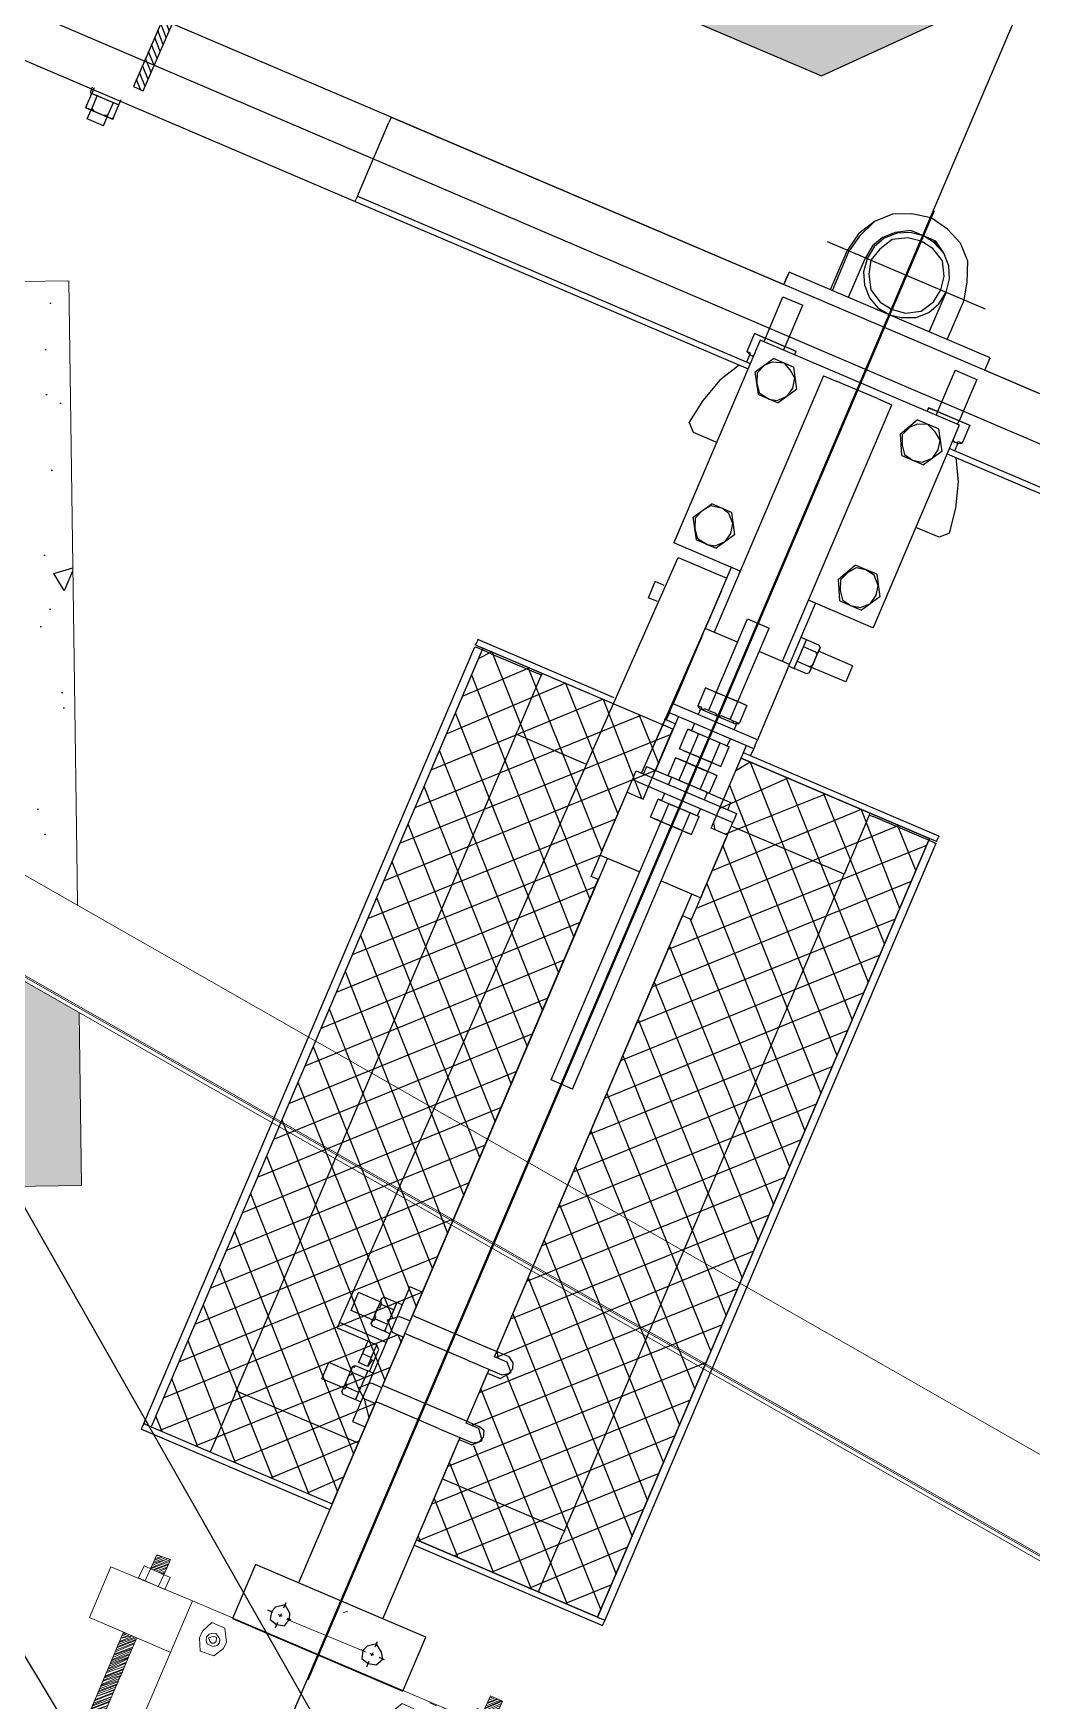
# Model space of a CAD drawing. Header units: millimetres. Extents: x 0 to 257, y -23 to 320.
# Drawn here: x 69.166 to 69.862, y -9.963 to -8.801 of the extents above; entities that cross this region are included whole.
import ezdxf

# ---------------------------------------------------------------- set-up
doc = ezdxf.new("R2010")
doc.units = ezdxf.units.MM
doc.header["$LTSCALE"] = 0.1
doc.set_wipeout_variables(frame=1)
doc.linetypes.add('CENTER', pattern=[2, 1.25, -0.25, 0.25, -0.25])
for name, color, linetype in [('8', 8, 'Continuous'), ('ASHURADOS', 7, 'Continuous'), ('FIBRA OPTICA AT&T', 5, 'Continuous'), ('PDF_Geometry', 5, 'Continuous'), ('titulos', 170, 'Continuous')]:
    doc.layers.add(name, color=color, linetype=linetype)
pattern_1 = [(135, (32.1043925, -60.0973595), (-0.00265165043, -0.00265165043), [])]
pattern_2 = [(45, (-32.1043925, -60.0973595), (0.00265165043, -0.00265165043), [])]

# ---------------------------------------------------------------- blocks, each defined once
blk = doc.blocks.new('TORREPLANTA')
at = {"layer": '8', "ltscale": 0.05}
h = blk.add_hatch(dxfattribs=at)
h.set_pattern_fill('AR-CONC', color=8, scale=0.00077)
h.paths.add_polyline_path([(28.1793, 102.8259), (28.3708, 102.6805), (28.3704, 102.6799), (28.3767, 102.6751), (28.0608, 102.7115), (28.0377, 102.7679)])
h.paths.add_polyline_path([(28.3509, 102.4627), (28.3424, 102.4591), (28.1903, 102.3952), (28.1511, 102.491)])
h.paths.add_polyline_path([(25.2673, 104.9069), (25.1918, 105.0944), (25.1992, 105.0888), (25.3757, 104.9548)], flags=17)
h.paths.add_polyline_path([(24.9933, 105.0027), (24.994, 105.0027), (24.995, 105.0106), (25.0765, 104.8224), (24.9641, 104.7726)], flags=17)
h.paths.add_polyline_path([(25.2266, 105.7636), (25.3462, 105.4934), (25.5502, 105.032), (25.4616, 104.9928), (25.2069, 105.1863), (25.2212, 105.2052), (25.1422, 105.3933), (24.9399, 105.4189), (24.8165, 105.2565), (24.8954, 105.0684), (24.919, 105.0654), (24.877, 104.734), (24.8186, 104.7084), (24.7175, 104.937), (24.495, 105.44)])
h.paths.add_polyline_path([(24.2477, 101.1594), (24.4231, 101.2359), (24.4344, 101.2408), (24.4047, 101.0064), (24.3862, 101.0087), (24.2632, 100.846), (24.3427, 100.6581), (24.5451, 100.6329), (24.6681, 100.7957), (24.6569, 100.8222), (24.864, 100.9092), (24.8676, 100.9008), (24.9936, 100.612), (24.2604, 100.2921), (24.0586, 100.7545), (23.9405, 101.0253)])
h.paths.add_polyline_path([(24.6737, 101.3453), (24.6951, 101.2963), (24.5013, 101.0458), (24.4977, 101.0462), (24.4979, 101.0481), (24.4923, 101.0488), (24.5215, 101.2788)])
h.paths.add_polyline_path([(24.7901, 101.0784), (24.8313, 100.984), (24.6719, 100.917)], flags=17)
h = blk.add_hatch(dxfattribs=at)
h.set_pattern_fill('AR-CONC', color=8, scale=0.00077)
h.paths.add_polyline_path([(28.778, 103.0711), (28.89, 102.7976), (29.0812, 102.3308), (28.3409, 102.0276), (28.2215, 102.3191), (28.423, 102.4037), (28.4321, 102.3818), (28.6345, 102.3562), (28.7579, 102.5186), (28.6789, 102.7067), (28.4766, 102.7324), (28.4622, 102.7135), (28.267, 102.8618), (28.2907, 102.8715), (28.4678, 102.944)])
at = {"layer": 'ASHURADOS', "ltscale": 0.1}
h = blk.add_hatch(dxfattribs=at)
h.set_pattern_fill('AR-CONC', color=8, scale=0.09)
h.paths.add_polyline_path([(29.1184, 102.616), (28.6219, 101.9887), (28.2103, 102.3144), (28.423, 102.4037), (28.4321, 102.3818), (28.6345, 102.3562), (28.7579, 102.5186), (28.6789, 102.7067), (28.4766, 102.7324), (28.4622, 102.7135), (28.283, 102.8496), (28.491, 103.1125), (28.7228, 102.9291)])
h.paths.add_polyline_path([(28.0145, 102.5104), (27.9946, 102.4852), (28.1403, 102.3699), (24.6681, 100.9118), (24.6664, 100.9095), (28.3445, 102.4541), (28.3455, 102.4517), (28.3664, 102.4605)])
h.paths.add_polyline_path([(28.3708, 102.6805), (28.3704, 102.6799), (28.3767, 102.6751), (28.1642, 102.6996), (28.2323, 102.7856)])
h.paths.add_polyline_path([(25.1861, 105.6157), (25.5817, 105.3026), (25.3835, 105.0522), (25.2069, 105.1863), (25.2212, 105.2052), (25.1422, 105.3933), (24.9399, 105.4189), (24.8165, 105.2565), (24.8954, 105.0684), (24.919, 105.0654), (24.8892, 104.8304), (24.4579, 105.1717), (24.9543, 105.7991)])
h.paths.add_polyline_path([(24.5451, 100.6329), (24.6681, 100.7957), (24.6569, 100.8222), (24.9577, 100.9486), (25.0285, 100.8926), (24.532, 100.2653), (23.9047, 100.7617), (24.4012, 101.389), (24.4484, 101.3516), (24.4047, 101.0064), (24.3862, 101.0087), (24.2632, 100.846), (24.3427, 100.6581)])
h.paths.add_polyline_path([(24.8847, 101.0064), (24.6719, 100.917), (24.7915, 101.0802)], flags=17)
h.paths.add_polyline_path([(24.628, 101.2095), (24.4969, 101.0402), (24.4979, 101.0481), (24.4923, 101.0488), (24.5232, 101.2925)], flags=17)
h.paths.add_polyline_path([(25.2677, 104.9059), (25.1918, 105.0944), (25.1992, 105.0888), (25.3324, 104.9877)], flags=17)
h.paths.add_polyline_path([(25.1208, 104.7203), (25.0852, 104.6753), (24.964, 104.7712), (24.9933, 105.0027), (24.994, 105.0027), (24.995, 105.0106)])
at = {"layer": '8', "lineweight": 0}
blk.add_line((28.3882, 102.6732), (25.1878, 105.1043), dxfattribs=at)
at = {"layer": '8', "ltscale": 0.1}
for p, q in [((28.5695, 102.6529), (27.4758, 102.7788)), ((28.5422, 102.4356), (27.4539, 102.5898))]:
    blk.add_line(p, q, dxfattribs=at)
at = {"layer": '8', "lineweight": 0}
for points in [[(25.1631, 105.1658), (25.189, 105.1999), (28.4801, 102.6999), (28.4542, 102.6658)], [(28.3789, 102.6743), (25.1913, 105.0956)], [(28.4678, 102.944), (28.778, 103.0711), (28.89, 102.7976)], [(28.2907, 102.8715), (28.4678, 102.944)], [(28.267, 102.8618), (28.2907, 102.8715)], [(28.0608, 102.7115), (28.0377, 102.7679), (28.1793, 102.8259)]]:
    blk.add_lwpolyline(points, dxfattribs=at)
at = {"layer": '8', "linetype": 'CENTER', "lineweight": 0, "ltscale": 75}
blk.add_lwpolyline([(25.1889, 105.1017), (28.3854, 102.6735)], dxfattribs=at)
blk = doc.blocks.new('FLECHA')
blk.add_hatch(color=256).paths.add_polyline_path([(0, 1.6239), (-0.2858, 1.4238), (-0.1214, 1.4238), (0, 1.5572), (0.1214, 1.4238), (0.2858, 1.4238)])
for p, q in [((-0.1214, 1.4238), (0, 1.5572)), ((0, 0), (0, 1.5572)), ((-0.2858, 1.4238), (-0.1214, 1.4238))]:
    blk.add_line(p, q)
blk = doc.blocks.new('A$Ce536baf8')
at = {"layer": 'PDF_Geometry', "lineweight": 9}
for points in [[(0.0038, 0.0333), (0.0063, 0.0358)], [(-0.1312, 0.0092), (-0.1229, 0.0183)], [(-0.1312, 0.0075), (-0.1212, 0.0183), (-0.1212, 0.0067), (-0.1212, -0.0025)], [(-0.1212, 0.0183), (-0.1312, 0.0175)], [(-0.1212, 0.0167), (-0.1312, 0.0067), (-0.1312, 0.0175), (-0.1304, 0.0175)], [(-0.1312, 0.0167), (-0.1296, 0.0175)], [(-0.1312, 0.0142), (-0.1279, 0.0175)], [(-0.1312, 0.0133), (-0.1271, 0.0175)], [(-0.1312, 0.0117), (-0.1254, 0.0175)], [(-0.1312, 0.0108), (-0.1237, 0.0175)], [(-0.1296, 0.0067), (-0.1212, 0.015)], [(-0.1287, 0.0067), (-0.1212, 0.0142)], [(-0.1271, 0.0067), (-0.1212, 0.0125)], [(-0.1254, 0.0067), (-0.1212, 0.0117)], [(0.0296, 0.015), (-0.0304, 0.0133), (0.0296, 0.015)], [(0.1212, 0.0125), (0.1304, 0.0225), (0.1212, 0.0225), (0.1212, 0.0108), (0.1212, 0.0017)], [(0.1212, 0.0217), (0.1212, 0.0225)], [(0.1212, 0.0208), (0.1229, 0.0225)], [(0.1212, 0.0192), (0.1246, 0.0225)], [(0.1212, 0.0175), (0.1263, 0.0225)], [(0.1212, 0.0167), (0.1271, 0.0225)], [(0.1212, 0.015), (0.1288, 0.0225)], [(0.1212, 0.0133), (0.1296, 0.0225)], [(0.1212, 0.0108), (0.1304, 0.0208)], [(0.1229, 0.0108), (0.1304, 0.0192)], [(0.1238, 0.0108), (0.1304, 0.0175), (0.1254, 0.0108)], [(0.1271, 0.0108), (0.1304, 0.0158)], [(0.1279, 0.0108), (0.1304, 0.0142)], [(0.1296, 0.0108), (0.1304, 0.0125)], [(0.1304, 0.0225), (0.1304, 0.0108), (0.1304, 0.0017)], [(-0.1312, -0.0025), (-0.1312, 0.0067)], [(-0.1246, 0.0067), (-0.1212, 0.0092)], [(-0.1229, 0.0067), (-0.1212, 0.0083)], [(-0.1221, 0.0067), (-0.1212, 0.0075)], [(0.0954, 0.0017), (0.0971, -0.095), (0.0496, -0.0958), (0.0004, -0.0483), (-0.0462, -0.0975), (-0.0938, -0.0983), (-0.0954, -0.0017), (0.0954, 0.0017), (0.1571, 0.0025), (0.1579, -0.0367), (0.0963, -0.0375)], [(0.0846, 0.0008), (0.0896, 0.0008)], [(0.1304, 0.0108), (0.1313, 0.0108)], [(-0.0946, -0.0408), (-0.1562, -0.0417), (-0.1571, -0.0033), (-0.0954, -0.0017)], [(0.0354, 0), (-0.0362, -0.0008)], [(0.0746, -0.0142), (0.0721, -0.0133), (0.0687, -0.0142)], [(-0.1296, -0.0417), (-0.1304, -0.0417), (-0.1279, -0.155)], [(-0.1304, -0.0425), (-0.1279, -0.0417), (-0.1304, -0.0442)], [(-0.1262, -0.0417), (-0.1304, -0.0458), (-0.1246, -0.0417)], [(-0.1304, -0.0483), (-0.1237, -0.0417)], [(-0.1304, -0.0492), (-0.1221, -0.0417)], [(-0.1304, -0.0508), (-0.1212, -0.0417)], [(-0.1304, -0.0525), (-0.1204, -0.0425)], [(-0.1304, -0.0533), (-0.1204, -0.0433)], [(-0.1304, -0.055), (-0.1204, -0.045)], [(-0.1296, -0.0558), (-0.1204, -0.0458)], [(-0.1204, -0.0417), (-0.1187, -0.155), (-0.1196, -0.155)], [(0.1221, -0.04), (0.1246, -0.0367)], [(0.1221, -0.0408), (0.1263, -0.0367)], [(0.1221, -0.0425), (0.1279, -0.0367)], [(0.1221, -0.0433), (0.1288, -0.0367)], [(0.1221, -0.045), (0.1313, -0.0367), (0.1221, -0.0467)], [(0.1229, -0.0375), (0.1221, -0.0375), (0.1246, -0.1508)], [(0.1221, -0.0383), (0.1238, -0.0375)], [(0.1221, -0.0475), (0.1313, -0.0383)], [(0.1221, -0.0492), (0.1313, -0.0392)], [(0.1229, -0.05), (0.1313, -0.04)], [(0.1229, -0.0517), (0.1313, -0.0417)], [(0.1229, -0.0533), (0.1313, -0.0433)], [(0.1229, -0.0542), (0.1313, -0.045)], [(0.1229, -0.0558), (0.1321, -0.0458)], [(0.1338, -0.15), (0.1313, -0.0367), (0.1338, -0.15), (0.1329, -0.15)], [(-0.1296, -0.0575), (-0.1204, -0.0483)], [(-0.1296, -0.0583), (-0.1204, -0.0492)], [(-0.1296, -0.06), (-0.1204, -0.05)], [(-0.1296, -0.0617), (-0.1204, -0.0517)], [(-0.1296, -0.0625), (-0.1204, -0.0533)], [(-0.1296, -0.0642), (-0.1204, -0.0542)], [(-0.1296, -0.065), (-0.1204, -0.0558)], [(-0.1296, -0.0667), (-0.1204, -0.0567)], [(-0.1296, -0.0683), (-0.1204, -0.0575)], [(0.1229, -0.0575), (0.1321, -0.0467)], [(0.1229, -0.0583), (0.1321, -0.0492)], [(0.1229, -0.0592), (0.1321, -0.05)], [(0.1229, -0.0608), (0.1321, -0.0517)], [(0.1229, -0.0625), (0.1321, -0.0525)], [(0.1229, -0.0642), (0.1321, -0.0533)], [(0.1229, -0.065), (0.1321, -0.0558)], [(0.1229, -0.0658), (0.1321, -0.0567)], [(-0.1296, -0.0692), (-0.1204, -0.06)], [(-0.1296, -0.0708), (-0.1204, -0.0608)], [(-0.1296, -0.0717), (-0.1196, -0.0625)], [(-0.1296, -0.0742), (-0.1196, -0.0642)], [(-0.1296, -0.075), (-0.1196, -0.065)], [(-0.1296, -0.0758), (-0.1196, -0.0667)], [(-0.1296, -0.0775), (-0.1196, -0.0675)], [(-0.1296, -0.0783), (-0.1196, -0.0692)], [(0.1229, -0.0675), (0.1321, -0.0583)], [(0.1229, -0.0692), (0.1321, -0.0592)], [(0.1229, -0.0708), (0.1321, -0.0608)], [(0.1229, -0.0717), (0.1321, -0.0617)], [(0.1229, -0.0725), (0.1321, -0.0633)], [(0.1229, -0.0742), (0.1321, -0.065)], [(0.1229, -0.0758), (0.1321, -0.0658)], [(0.1229, -0.0775), (0.1321, -0.0675)], [(0.1229, -0.0783), (0.1321, -0.0683)], [(-0.1296, -0.0808), (-0.1196, -0.07)], [(-0.1296, -0.0817), (-0.1196, -0.0717)], [(-0.1296, -0.0825), (-0.1196, -0.0733)], [(-0.1296, -0.0842), (-0.1196, -0.0742)], [(-0.1296, -0.0858), (-0.1196, -0.0758)], [(-0.1296, -0.0867), (-0.1196, -0.0767)], [(-0.1296, -0.0883), (-0.1196, -0.0783)], [(-0.1196, -0.08), (-0.1296, -0.09), (-0.1196, -0.0808)], [(0.1229, -0.0792), (0.1321, -0.07)], [(0.1229, -0.0817), (0.1321, -0.0717)], [(0.1229, -0.0825), (0.1321, -0.0725)], [(0.1229, -0.0842), (0.1321, -0.0742)], [(0.1229, -0.085), (0.1321, -0.075)], [(0.1229, -0.0858), (0.1321, -0.0767)], [(0.1229, -0.0875), (0.1321, -0.0775)], [(0.1229, -0.0892), (0.1321, -0.0792)], [(0.1229, -0.0908), (0.1321, -0.0808)], [(-0.1296, -0.0925), (-0.1196, -0.0825)], [(-0.1296, -0.0933), (-0.1196, -0.0833)], [(-0.1296, -0.095), (-0.1196, -0.0858), (-0.1296, -0.0967)], [(-0.1296, -0.0975), (-0.1196, -0.0875)], [(-0.1296, -0.0992), (-0.1196, -0.0892)], [(-0.1296, -0.1), (-0.1196, -0.09)], [(-0.1296, -0.1017), (-0.1196, -0.0925), (-0.1287, -0.1025)], [(0.1229, -0.0917), (0.1321, -0.0825)], [(0.1229, -0.0933), (0.1321, -0.0833)], [(0.1229, -0.0942), (0.1321, -0.0842)], [(0.1229, -0.0958), (0.1321, -0.0858)], [(0.1238, -0.0975), (0.1321, -0.0875)], [(0.1238, -0.0983), (0.1321, -0.0892)], [(0.1238, -0.1), (0.1321, -0.09)], [(0.1238, -0.1008), (0.1321, -0.0908)], [(-0.1287, -0.1042), (-0.1196, -0.0942)], [(-0.1287, -0.1058), (-0.1196, -0.0958)], [(-0.1287, -0.1067), (-0.1196, -0.0975)], [(-0.1287, -0.1083), (-0.1196, -0.0992)], [(-0.1287, -0.1092), (-0.1196, -0.1)], [(-0.1287, -0.1108), (-0.1196, -0.1008)], [(-0.1287, -0.1125), (-0.1196, -0.1017)], [(-0.1287, -0.1133), (-0.1196, -0.1042)], [(0.1238, -0.1025), (0.1321, -0.0933)], [(0.1238, -0.1033), (0.1329, -0.0942)], [(0.1238, -0.105), (0.1329, -0.0958)], [(0.1238, -0.1067), (0.1329, -0.0967)], [(0.1238, -0.1083), (0.1329, -0.0975)], [(0.1238, -0.1092), (0.1329, -0.1)], [(0.1238, -0.11), (0.1329, -0.1008)], [(0.1238, -0.1117), (0.1329, -0.1025)], [(0.1238, -0.1133), (0.1329, -0.1033)], [(-0.1287, -0.115), (-0.1196, -0.105)], [(-0.1287, -0.1158), (-0.1196, -0.1067)], [(-0.1287, -0.1175), (-0.1196, -0.1075)], [(-0.1287, -0.1183), (-0.1187, -0.1092)], [(-0.1287, -0.12), (-0.1187, -0.1108)], [(-0.1287, -0.1217), (-0.1187, -0.1117)], [(-0.1287, -0.1225), (-0.1187, -0.1133)], [(-0.1187, -0.1142), (-0.1287, -0.125), (-0.1187, -0.1158)], [(0.1238, -0.115), (0.1329, -0.105)], [(0.1238, -0.1158), (0.1329, -0.1058)], [(0.1238, -0.1167), (0.1329, -0.1075)], [(0.1238, -0.1183), (0.1329, -0.1092)], [(0.1238, -0.12), (0.1329, -0.11)], [(0.1238, -0.1217), (0.1329, -0.1117)], [(0.1238, -0.1225), (0.1329, -0.1125)], [(0.1238, -0.1233), (0.1329, -0.1142)], [(0.1238, -0.125), (0.1329, -0.1158)], [(-0.1287, -0.1267), (-0.1187, -0.1175)], [(-0.1287, -0.1283), (-0.1187, -0.1183)], [(-0.1287, -0.1292), (-0.1187, -0.12)], [(-0.1287, -0.1308), (-0.1187, -0.1208)], [(-0.1287, -0.1325), (-0.1187, -0.1225)], [(-0.1287, -0.1333), (-0.1187, -0.1242)], [(-0.1287, -0.1342), (-0.1187, -0.125)], [(-0.1287, -0.1367), (-0.1187, -0.1267)], [(-0.1287, -0.1375), (-0.1187, -0.1275)], [(0.1238, -0.1267), (0.1329, -0.1167)], [(0.1238, -0.1283), (0.1329, -0.1183)], [(0.1238, -0.1292), (0.1329, -0.1192)], [(0.1238, -0.13), (0.1329, -0.1208)], [(0.1238, -0.1317), (0.1329, -0.1217)], [(0.1238, -0.1333), (0.1329, -0.1233)], [(0.1238, -0.135), (0.1329, -0.125)], [(0.1238, -0.1358), (0.1329, -0.1258)], [(0.1238, -0.1367), (0.1329, -0.1275)], [(-0.1287, -0.1392), (-0.1187, -0.1292)], [(-0.1287, -0.14), (-0.1187, -0.13)], [(-0.1287, -0.1408), (-0.1187, -0.1317)], [(-0.1287, -0.1433), (-0.1187, -0.1333)], [(-0.1287, -0.1442), (-0.1187, -0.1342)], [(-0.1287, -0.1458), (-0.1187, -0.1358)], [(-0.1287, -0.1467), (-0.1187, -0.1367)], [(-0.1287, -0.1483), (-0.1187, -0.1383)], [(0.1238, -0.1383), (0.1329, -0.1283)], [(0.1238, -0.14), (0.1329, -0.13)], [(0.1238, -0.1417), (0.1329, -0.1317)], [(0.1238, -0.1425), (0.1329, -0.1325)], [(0.1238, -0.1442), (0.1329, -0.1342)], [(0.1246, -0.145), (0.1329, -0.135)], [(0.1246, -0.1467), (0.1329, -0.1367)], [(0.1246, -0.1475), (0.1329, -0.1383)], [(-0.1287, -0.15), (-0.1187, -0.14)], [(-0.1279, -0.1508), (-0.1187, -0.1408)], [(-0.1279, -0.1525), (-0.1187, -0.1433), (-0.1279, -0.1533)], [(-0.1187, -0.145), (-0.1279, -0.155), (-0.1187, -0.1458)], [(-0.1262, -0.155), (-0.1187, -0.1483)], [(-0.1246, -0.155), (-0.1187, -0.1492)], [(-0.1229, -0.155), (-0.1187, -0.15)], [(0.1246, -0.1492), (0.1329, -0.14)], [(0.1329, -0.1408), (0.1246, -0.1508), (0.1338, -0.1417)], [(0.1263, -0.1508), (0.1338, -0.1442)], [(0.1279, -0.1508), (0.1338, -0.145)], [(0.1296, -0.1508), (0.1338, -0.1467), (0.1304, -0.1508)], [(0.1313, -0.15), (0.1338, -0.1483)], [(-0.1187, -0.1517), (-0.1212, -0.155), (-0.1187, -0.1525)], [(-0.1279, -0.1942), (-0.1271, -0.2033)], [(-0.1271, -0.2142), (-0.1171, -0.2142), (-0.1179, -0.2033), (-0.1179, -0.1933)], [(0.1346, -0.1892), (0.1346, -0.1983), (0.1346, -0.21), (0.1254, -0.21), (0.1254, -0.1983), (0.1246, -0.1892)], [(-0.1271, -0.2042), (-0.1271, -0.2033), (-0.1271, -0.2142), (-0.1171, -0.2058)], [(-0.1271, -0.2058), (-0.1254, -0.2033)], [(-0.1271, -0.2067), (-0.1237, -0.2033)], [(-0.1271, -0.2083), (-0.1221, -0.2033)], [(-0.1271, -0.21), (-0.1204, -0.2033)], [(-0.1271, -0.2108), (-0.1196, -0.2033)], [(-0.1271, -0.2133), (-0.1171, -0.2042)], [(-0.1254, -0.2142), (-0.1171, -0.2067)], [(-0.1237, -0.2142), (-0.1171, -0.2075)], [(0.1254, -0.2), (0.1254, -0.1983)], [(0.1254, -0.2017), (0.1271, -0.1983)], [(0.1254, -0.2025), (0.1288, -0.1983)], [(0.1254, -0.2042), (0.1304, -0.1983)], [(0.1254, -0.205), (0.1321, -0.1983), (0.1254, -0.2067)], [(0.1254, -0.2075), (0.1338, -0.1983)], [(0.1254, -0.2092), (0.1346, -0.2)], [(0.1254, -0.21), (0.1346, -0.2008)], [(0.1271, -0.21), (0.1346, -0.2025)], [(0.1288, -0.21), (0.1346, -0.2042), (0.1296, -0.21)], [(0.1313, -0.21), (0.1346, -0.2067)], [(0.1321, -0.21), (0.1346, -0.2075)], [(-0.1229, -0.2142), (-0.1171, -0.2092)], [(-0.1212, -0.2142), (-0.1171, -0.2108)], [(-0.1196, -0.2142), (-0.1171, -0.2125)], [(-0.1187, -0.2142), (-0.1171, -0.2133)], [(0.1338, -0.21), (0.1346, -0.2092)]]:
    blk.add_lwpolyline(points, dxfattribs=at)
for points in [[(-0.1362, 0.0067), (-0.1362, -0.0025), (-0.1162, -0.0025), (-0.1162, 0.0067)], [(0.1354, 0.0108), (0.1354, 0.0017), (0.1163, 0.0017), (0.1163, 0.0108)], [(-0.0621, -0.0183), (-0.0621, -0.0233), (-0.0663, -0.0308), (-0.0763, -0.0317), (-0.0804, -0.0233), (-0.0804, -0.0183), (-0.0771, -0.01), (-0.0671, -0.01)], [(0.0812, -0.0158), (0.0812, -0.0208), (0.0762, -0.0292), (0.0671, -0.0292), (0.0629, -0.0208), (0.0629, -0.0158), (0.0671, -0.0075), (0.0762, -0.0075)], [(-0.0713, -0.0158), (-0.0738, -0.0167), (-0.0754, -0.0183), (-0.0763, -0.0208), (-0.0754, -0.0233), (-0.0738, -0.025), (-0.0696, -0.025), (-0.0671, -0.0233), (-0.0663, -0.0208), (-0.0671, -0.0183), (-0.0696, -0.0167)], [(-0.0713, -0.0158), (-0.0738, -0.0167), (-0.0754, -0.0183), (-0.0763, -0.0208), (-0.0754, -0.0233), (-0.0738, -0.025), (-0.0696, -0.025), (-0.0671, -0.0233), (-0.0663, -0.0208), (-0.0671, -0.0183), (-0.0696, -0.0167)], [(-0.0713, -0.0183), (-0.0729, -0.0192), (-0.0746, -0.0208), (-0.0729, -0.0225), (-0.0713, -0.0233), (-0.0696, -0.0225), (-0.0688, -0.0208), (-0.0696, -0.0183)], [(0.0721, -0.0142), (0.0687, -0.0142), (0.0679, -0.0158), (0.0671, -0.0183), (0.0679, -0.0208), (0.0696, -0.0225), (0.0746, -0.0225), (0.0762, -0.0208), (0.0762, -0.0158), (0.0746, -0.0142)], [(0.0721, -0.0158), (0.0696, -0.0167), (0.0696, -0.0208), (0.0737, -0.0208), (0.0746, -0.0183), (0.0737, -0.0158)], [(0.1596, -0.15), (-0.1546, -0.1558), (-0.1538, -0.1942), (0.1604, -0.1892)], [(-0.1329, -0.2033), (-0.1329, -0.1942), (-0.1129, -0.1933), (-0.1129, -0.2025)], [(0.1388, -0.1983), (0.1388, -0.1892), (0.1196, -0.1892), (0.1196, -0.1992)]]:
    blk.add_lwpolyline(points, close=True, dxfattribs=at)
blk.add_open_spline([(0.0687, -0.0142), (0.0614, -0.0264), (0.0833, -0.0256), (0.0746, -0.0142)], degree=3, dxfattribs=at)
blk = doc.blocks.new('Antena RF')
at = {"layer": '8', "ltscale": 0.05}
h = blk.add_hatch(dxfattribs=at)
h.set_pattern_fill('ANSI31', color=256, scale=0.03, angle=90, style=0)
h.set_pattern_definition(pattern_1)
h.paths.add_polyline_path([(-0.0602, 0.0779), (-0.0528, 0.0779), (-0.0528, 0.1578), (-0.0602, 0.1578)])
h = blk.add_hatch(dxfattribs=at)
h.set_pattern_fill('ANSI31', color=256, scale=0.03, angle=90, style=0)
h.set_pattern_definition(pattern_2)
h.paths.add_polyline_path([(0.0602, 0.0779), (0.0528, 0.0779), (0.0528, 0.1578), (0.0602, 0.1578)])
h = blk.add_hatch(dxfattribs=at)
h.set_pattern_fill('ANSI31', color=256, scale=0.03, angle=90, style=0)
h.set_pattern_definition(pattern_1)
h.paths.add_polyline_path([(-0.0528, 0.024), (-0.0602, 0.024), (-0.0602, -0.024), (-0.0528, -0.024)])
h = blk.add_hatch(dxfattribs=at)
h.set_pattern_fill('ANSI31', color=256, scale=0.03, angle=90, style=0)
h.set_pattern_definition(pattern_2)
h.paths.add_polyline_path([(0.0528, 0.024), (0.0602, 0.024), (0.0602, -0.024), (0.0528, -0.024)])
for points in [[(-0.0528, 0.0779), (-0.0528, 0.1578), (-0.0602, 0.1578), (-0.0602, 0.0779)], [(0.0528, 0.0779), (0.0528, 0.1578), (0.0602, 0.1578), (0.0602, 0.0779)], [(-0.0602, 0.024), (-0.0602, -0.024), (-0.0528, -0.024), (-0.0528, 0.024)], [(0.0602, 0.024), (0.0602, -0.024), (0.0528, -0.024), (0.0528, 0.024)]]:
    blk.add_lwpolyline(points)
for p, q in [((-0.062, 0.0779), (-0.062, 0.0713)), ((-0.0565, 0.0713), (-0.0565, 0.0779)), ((-0.0565, 0.0713), (-0.0565, 0.0779)), ((-0.051, 0.0779), (-0.051, 0.0713)), ((0.051, 0.0779), (0.051, 0.0713)), ((0.0565, 0.0713), (0.0565, 0.0779)), ((0.0565, 0.0713), (0.0565, 0.0779)), ((0.062, 0.0779), (0.062, 0.0713))]:
    blk.add_line(p, q, dxfattribs=at)
for points in [[(-0.0286, 0.024), (-0.1147, 0.024), (-0.1147, 0.0713), (0.1147, 0.0713), (0.1147, 0.024), (0.0286, 0.024)], [(-0.0286, 0.024), (0, 0.0526), (0.0286, 0.024)], [(-0.0286, -0.024), (0, -0.0526), (0.0286, -0.024)]]:
    blk.add_lwpolyline(points, dxfattribs=at)
for points in [[(-0.0643, 0.0713), (-0.0643, 0.0779), (-0.0476, 0.0779), (-0.0476, 0.0713)], [(0.0643, 0.0713), (0.0643, 0.0779), (0.0476, 0.0779), (0.0476, 0.0713)]]:
    blk.add_lwpolyline(points, close=True, dxfattribs=at)
blk.add_circle((0, 0), 0.0364, dxfattribs=at)
at = {"ltscale": 450}
blk.add_wipeout([(-0.2155, -0.1072), (0.2155, -0.1072), (0.2155, -0.2692), (0.2124, -0.279), (0.205, -0.2863), (0.1955, -0.2892), (-0.1955, -0.2892), (-0.2063, -0.2869), (-0.2136, -0.2793), (-0.2155, -0.2691)], dxfattribs=at)
blk.add_line((-0.2155, -0.1882), (0.2155, -0.1882), dxfattribs=at)
blk.add_lwpolyline([(-0.1955, -0.2892), (0.1955, -0.2892, 0.379386), (0.2155, -0.2692), (0.2155, -0.1072), (-0.2155, -0.1072), (-0.2155, -0.2691, 0.470848)], format="xyb", close=True, dxfattribs=at)
for points in [[(-0.1015, -0.2057), (-0.1225, -0.2057), (-0.1225, -0.2282), (-0.1015, -0.2282)], [(-0.1015, -0.2057), (0.1004, -0.2057), (0.1004, -0.2282), (-0.1015, -0.2282)], [(0.1004, -0.2057), (0.1214, -0.2057), (0.1214, -0.2282), (0.1004, -0.2282)]]:
    blk.add_lwpolyline(points, close=True, dxfattribs=at)
at = {"layer": '8', "ltscale": 0.05}
blk.add_lwpolyline([(0.0286, -0.024), (0.1147, -0.024), (0.1147, -0.1072), (-0.1147, -0.1072), (-0.1147, -0.024), (-0.0286, -0.024)], dxfattribs=at)
blk.add_wipeout([(-0.1147, -0.1072), (-0.1147, -0.024), (-0.0286, -0.024), (0, -0.0526), (0.0286, -0.024), (0.1147, -0.024), (0.1147, -0.1072)])
blk = doc.blocks.new('A$C462F3C73')
at = {"linetype": 'Continuous'}
for points in [[(0, -67.083), (0, 1.167)], [(4, -2.5), (4, 0), (-3.917, 0), (-3.917, -2.5), (4, -2.5)], [(-1.667, -0.917), (-1.75, -0.583), (-2.083, -0.5), (-2.417, -0.583), (-2.583, -0.917), (-2.417, -1.167), (-2.083, -1.417), (-1.75, -1.167), (-1.667, -0.917)], [(-2.083, -0.583), (-2.083, -0.333)], [(2.583, -0.917), (2.5, -0.583), (2.167, -0.5), (1.833, -0.583), (1.75, -0.917), (1.833, -1.167), (2.167, -1.417), (2.5, -1.167), (2.583, -0.917)], [(2.167, -0.583), (2.167, -0.333)], [(-2.667, -0.917), (-2.417, -0.917)], [(-2.167, -0.917), (-2, -0.917)], [(-2.083, -1), (-2.083, -0.833)], [(-2.083, -1.5), (-2.083, -1.25)], [(-1.75, -0.917), (-1.583, -0.917)], [(1.667, -0.917), (1.833, -0.917)], [(2.083, -0.917), (2.25, -0.917)], [(2.167, -1), (2.167, -0.833)], [(2.167, -1.5), (2.167, -1.25)], [(2.5, -0.917), (2.75, -0.917)], [(-1.917, -2.5), (-1.917, -10.917)], [(2, -10.917), (2, -2.5)], [(-10.667, -5.917), (-10.667, -6)], [(-1.917, -5.917), (-10.667, -5.917)], [(-10.667, -6.167), (-10.667, -6)], [(-10.667, -6.167), (-10.583, -6.167)], [(-10.583, -42.25), (-10.667, -42.25), (-10.667, -6.167)], [(-10.333, -6.167), (-10.583, -6.167)], [(-10.333, -7.667), (-8.833, -6.167)], [(-10.333, -9.417), (-7.167, -6.167)], [(-10.333, -11.167), (-5.417, -6.167)], [(-10.333, -12.833), (-3.667, -6.167)], [(-10.333, -14.583), (-2, -6.167)], [(-10.333, -6.167), (-1.917, -6.167), (-1.917, -10.833), (-2.5, -10.833), (-2.833, -11.167), (-2.5, -11.583), (-1.917, -11.583), (-1.917, -13.917), (-2.5, -13.917), (-2.833, -14.333), (-2.5, -14.667), (-1.917, -14.667), (-1.917, -35.167), (-2.333, -35.167), (-2.333, -39.083), (-1.583, -39.083), (-1.583, -42.333), (-10.333, -42.333), (-10.333, -6.167)], [(-1.917, -6.167), (-10.333, -6.167)], [(-10.333, -6.167), (-10.333, -42.25)], [(-1.917, -13.167), (-8.917, -6.167)], [(-7.583, -6.167), (-7.583, -6.583)], [(-2.583, -10.833), (-7.25, -6.167)], [(-1.917, -9.75), (-5.5, -6.167)], [(-1.917, -8.083), (-3.833, -6.167)], [(-1.917, -6.333), (-2.083, -6.167)], [(10.417, -6.167), (2, -6.167), (2, -10.833), (2.5, -10.833), (2.917, -11.167), (2.5, -11.583), (2, -11.583), (2, -13.917), (2.5, -13.917), (2.917, -14.333), (2.5, -14.667), (2, -14.667), (2, -35.167), (2.333, -35.167), (2.333, -39.083), (1.583, -39.083), (1.583, -42.333), (10.417, -42.333), (10.417, -6.167)], [(10.75, -5.917), (2, -5.917)], [(2, -7.417), (3.167, -6.167)], [(2, -9.083), (4.833, -6.167)], [(2, -10.833), (6.583, -6.167)], [(2, -12.5), (8.333, -6.167)], [(10.417, -6.167), (2, -6.167)], [(2.25, -13.917), (10, -6.167)], [(10.417, -13.583), (3.083, -6.167)], [(10.417, -11.833), (4.75, -6.167)], [(10.417, -10.167), (6.5, -6.167)], [(7.667, -6.583), (7.667, -6.167)], [(10.417, -8.417), (8.25, -6.167)], [(10.417, -6.667), (9.917, -6.167)], [(10.417, -42.25), (10.417, -6.167)], [(10.417, -6.167), (10.667, -6.167)], [(10.667, -6.167), (10.75, -6.167), (10.75, -42.25)], [(10.75, -5.917), (10.75, -6)], [(10.75, -6.167), (10.75, -6)], [(-2.667, -14.167), (-10.333, -6.5)], [(-7.583, -6.583), (-7.583, -8.833)], [(10.417, -15.25), (2, -6.75)], [(7.667, -8.833), (7.667, -6.583)], [(-10.333, -16.25), (-1.917, -7.833)], [(2, -16), (10.417, -7.5)], [(-1.917, -16.667), (-10.333, -8.167)], [(10.417, -17), (2, -8.5)], [(-7.583, -9), (-7.583, -8.833)], [(-1.917, -9), (-7.583, -9)], [(-7.583, -9), (-7.583, -39.5)], [(7.667, -9), (2, -9)], [(2, -17.667), (10.417, -9.167)], [(7.667, -8.833), (7.667, -9)], [(7.667, -39.5), (7.667, -9)], [(-10.333, -18), (-1.917, -9.583)], [(-1.917, -18.333), (-10.333, -9.917)], [(2.583, -16), (2.583, -9.75), (2, -9.75), (2, -16), (2.583, -16)], [(2.5, -10.833), (2, -10.167)], [(2.833, -10.667), (2.583, -10.667)], [(2.583, -12), (2.833, -12), (2.833, -10.667)], [(3.417, -11), (2.833, -11), (2.833, -10.667)], [(3.417, -10.667), (2.833, -10.667)], [(2.833, -10.75), (2.833, -10.667)], [(3.417, -10.667), (3.5, -10.75), (3.5, -10.917), (3.417, -10.917), (3.417, -11)], [(3.5, -10.75), (3.417, -10.667)], [(-2.5, -10.917), (-2.75, -11.083), (-2.833, -11.333), (-2.75, -11.583), (-2.5, -11.667)], [(-0.917, -10.917), (-2.5, -10.917)], [(-0.917, -10.917), (1.75, -10.917)], [(1.75, -10.917), (2, -10.917)], [(2, -19.417), (10.417, -10.917)], [(2.833, -11.667), (2.833, -11)], [(10.417, -18.75), (2.917, -11.167)], [(3.417, -11), (3.417, -11.083), (3.5, -11.167), (3.5, -11.5), (3.417, -11.583), (3.417, -11.667)], [(3.5, -11.917), (3.5, -10.75)], [(3.5, -10.917), (4.5, -10.917)], [(4.5, -10.917), (4.5, -11.667)], [(-10.333, -19.75), (-2.167, -11.583)], [(-1.917, -20.083), (-10.333, -11.583)], [(-2.5, -11.667), (-0.917, -11.667)], [(-1.917, -11.667), (-1.917, -14.083)], [(-0.917, -11.667), (1.75, -11.667)], [(1.75, -11.667), (2, -11.667)], [(2, -14.083), (2, -11.667)], [(10.417, -20.417), (2, -11.917)], [(2.75, -12), (2.75, -12.917)], [(3.417, -12), (2.833, -12), (2.833, -11.667), (3.417, -11.667), (3.417, -11.667), (3.5, -11.75), (3.5, -11.917), (3.417, -11.917), (3.417, -12)], [(2.833, -11.917), (2.833, -12)], [(3.5, -11.917), (3.417, -12)], [(3.5, -11.667), (4.5, -11.667)], [(2, -12.25), (2, -12.167)], [(2, -21.083), (10.417, -12.583)], [(2.917, -12.5), (2.75, -12.5)], [(2.833, -12.5), (2.917, -12.167)], [(3.333, -12.583), (2.917, -12.583), (2.917, -12.167), (3.333, -12.167)], [(2.917, -13.083), (2.917, -12.5)], [(2.917, -12.583), (2.917, -13.167)], [(3.333, -12.583), (3.333, -12.5), (3.333, -12.167), (3.333, -12.167)], [(3.333, -12.25), (3.333, -12.167)], [(3.333, -13.167), (3.333, -12.25)], [(3.333, -12.917), (3.333, -12.583), (3.333, -12.583)], [(-10.333, -21.417), (-1.917, -13)], [(-1.917, -21.75), (-10.333, -13.333)], [(2, -13.583), (2, -13.5)], [(2, -13.583), (2, -13.5)], [(2.583, -13.417), (4.75, -13.417), (4.25, -49.167)], [(2.75, -12.917), (2.75, -13), (2.75, -13), (2.75, -13), (2.833, -13.083), (2.917, -13.167), (3, -13.167)], [(3, -13.167), (4.667, -13.167)], [(3.333, -13.167), (3.333, -12.917)], [(4.75, -13.417), (4.75, -13.167), (4.667, -13.167), (4.667, -13.167), (4.667, -13.167)], [(-2.5, -14.083), (-2.75, -14.25), (-2.833, -14.5), (-2.75, -14.75), (-2.5, -14.917)], [(-0.917, -14.083), (-2.5, -14.083)], [(-0.917, -14.083), (1.75, -14.083)], [(1.75, -14.083), (2, -14.083)], [(2.25, -13.917), (2, -13.667)], [(2.833, -13.833), (2.583, -13.833)], [(2.583, -15.167), (2.833, -15.167), (2.833, -13.833)], [(3.417, -14.167), (2.833, -14.167), (2.833, -13.833)], [(3.417, -13.833), (2.833, -13.833)], [(2.833, -13.917), (2.833, -13.833)], [(2.833, -14.833), (2.833, -14.167)], [(3.417, -13.833), (3.417, -13.833), (3.5, -13.917), (3.5, -14.083), (3.417, -14.083), (3.417, -14.167)], [(3.5, -13.917), (3.417, -13.833)], [(3.417, -14.167), (3.417, -14.25), (3.5, -14.333), (3.5, -14.667), (3.417, -14.667), (3.417, -14.833)], [(3.5, -15.083), (3.5, -13.917)], [(3.5, -14.083), (4.5, -14.083)], [(4.5, -14.083), (4.5, -14.917)], [(-10.333, -23.167), (-2, -14.667)], [(-2.5, -14.917), (-0.917, -14.917)], [(-1.917, -14.917), (-2.083, -14.667)], [(-1.917, -14.917), (-1.917, -36.167)], [(-0.917, -14.917), (1.75, -14.917)], [(1.75, -14.917), (2, -14.917)], [(2, -22.833), (10.417, -14.333)], [(2, -36.167), (2, -14.917)], [(10.417, -22.167), (2.75, -14.5)], [(3.417, -15.167), (2.833, -15.167), (2.833, -14.833), (3.417, -14.833), (3.417, -14.917), (3.5, -14.917), (3.5, -15.083), (3.417, -15.167), (3.417, -15.167)], [(3.5, -14.917), (4.5, -14.917)], [(-1.917, -23.5), (-10.333, -15.083)], [(10.417, -23.833), (2, -15.333)], [(2.833, -15.083), (2.833, -15.167)], [(3.5, -15.083), (3.417, -15.167)], [(2, -24.583), (10.417, -16.083)], [(-10.333, -24.833), (-1.917, -16.417)], [(-1.917, -25.167), (-10.333, -16.75)], [(10.417, -25.583), (2, -17.083)], [(2, -26.25), (10.417, -17.75)], [(-10.333, -26.583), (-1.917, -18.167)], [(-1.917, -26.917), (-10.333, -18.5)], [(10.417, -27.333), (2, -18.75)], [(-10.333, -28.333), (-1.917, -19.833)], [(2, -28), (10.417, -19.5)], [(-1.917, -28.667), (-10.333, -20.167)], [(10.417, -29), (2, -20.5)], [(2, -29.667), (10.417, -21.167)], [(-10.333, -30), (-1.917, -21.583)], [(-1.917, -30.333), (-10.333, -21.917)], [(10.417, -30.75), (2, -22.25)], [(-10.333, -31.75), (-1.917, -23.25)], [(2, -31.417), (10.417, -22.917)], [(-1.917, -32.083), (-10.333, -23.667)], [(10.417, -32.417), (2, -23.917)], [(2, -33.167), (10.417, -24.667)], [(-10.333, -33.417), (-1.917, -25)], [(-1.917, -33.75), (-10.333, -25.333)], [(10.417, -34.167), (2, -25.667)], [(2, -34.833), (10.417, -26.333)], [(-10.333, -35.167), (-1.917, -26.667)], [(-0.5, -26.5), (-0.5, -38.5)], [(-0.5, -26.5), (0.5, -26.5)], [(0.5, -26.5), (0.5, -38.5)], [(-2.25, -35.167), (-10.333, -27.083)], [(10.417, -35.917), (2, -27.417)], [(-10.333, -36.917), (-1.917, -28.417)], [(2.333, -36.167), (10.417, -28.083)], [(-2.333, -36.833), (-10.333, -28.75)], [(10.417, -37.583), (2, -29.083)], [(2.333, -37.833), (10.417, -29.75)], [(-10.333, -38.583), (-1.917, -30.167)], [(-2.333, -38.583), (-10.333, -30.5)], [(10.417, -39.333), (2, -30.833)], [(-10.333, -40.333), (-1.917, -31.833)], [(1.583, -40.417), (10.417, -31.5)], [(-1.583, -41.083), (-10.333, -32.25)], [(10.417, -41.083), (2, -32.5)], [(1.583, -42.083), (10.417, -33.25)], [(-10.333, -42), (-1.917, -33.583)], [(-2, -42.333), (-10.333, -33.917)], [(10, -42.333), (2, -34.25)], [(3.083, -42.333), (10.417, -34.917)], [(-3.667, -42.333), (-10.333, -35.667)], [(-8.917, -42.333), (-2.333, -35.667)], [(-0.5, -36.167), (-2.333, -36.167)], [(-2.333, -36.417), (-2.333, -36.167)], [(2.333, -36.167), (0.5, -36.167)], [(2.333, -36.417), (2.333, -36.167)], [(-2.333, -36.417), (-2.333, -39.167)], [(8.333, -42.333), (2.333, -36.333)], [(2.333, -36.417), (2.333, -39.167)], [(4.833, -42.333), (10.417, -36.667)], [(-5.417, -42.333), (-10.333, -37.417)], [(-7.167, -42.333), (-2.333, -37.417)], [(6.583, -42.333), (2.333, -38.083)], [(6.583, -42.333), (10.417, -38.333)], [(-7.167, -42.333), (-10.333, -39.083)], [(-5.5, -42.333), (-2.25, -39.083)], [(-2.333, -39.167), (-2.333, -39.667)], [(-1.583, -39.333), (-1.75, -39.083)], [(-0.5, -38.5), (-0.5, -39.333), (-0.5, -39.333), (-0.833, -39.333), (-0.917, -39.333)], [(-0.917, -38.5), (-0.833, -38.5), (-0.5, -38.5), (-0.5, -38.5)], [(-0.917, -38.5), (-0.917, -39.333)], [(-0.75, -38.5), (-0.917, -38.5)], [(0.833, -38.5), (-0.75, -38.5)], [(-0.5, -38.5), (-0.333, -38.5), (0.417, -38.5), (0.5, -38.5)], [(1, -38.5), (1, -39.333), (0.917, -39.333), (0.583, -39.333), (0.5, -39.333), (0.5, -38.5), (0.583, -38.5), (0.917, -38.5), (1, -38.5)], [(0.833, -38.5), (1, -38.5)], [(4.833, -42.333), (1.667, -39.083)], [(2.333, -39.167), (2.333, -39.667)], [(-7.583, -39.5), (-2.333, -39.5)], [(-7.583, -39.667), (-7.583, -39.5)], [(-7.583, -39.667), (-7.583, -41.917)], [(2.333, -39.667), (-2.333, -39.667)], [(-2.333, -39.917), (-2.333, -39.667)], [(-0.75, -39.333), (-0.917, -39.333)], [(-0.833, -39.333), (-0.833, -39.667)], [(0.833, -39.667), (0.833, -39.333), (-0.833, -39.333)], [(0.5, -39.333), (0.417, -39.333), (-0.333, -39.333), (-0.5, -39.333)], [(0.833, -39.333), (1, -39.333)], [(2.333, -39.917), (2.333, -39.667)], [(4.417, -39.5), (7.667, -39.5)], [(7.667, -39.5), (7.667, -39.667)], [(7.667, -41.917), (7.667, -39.667)], [(-3.75, -42.333), (-1.583, -40)], [(2.333, -39.917), (2.333, -40.083), (-2.333, -40.083), (-2.333, -39.917)], [(-1.917, -40.083), (-1.917, -40.417)], [(-1.333, -40.417), (-1.917, -40.417)], [(-1.583, -40.417), (-1.583, -42.917)], [(-0.833, -40.417), (-1.333, -40.417)], [(-0.917, -41.25), (-0.917, -40.417), (-0.833, -40.417), (-0.5, -40.417), (-0.5, -40.417), (-0.5, -41.25), (-0.5, -41.25), (-0.833, -41.25), (-0.917, -41.25)], [(-0.75, -40.417), (-0.917, -40.417)], [(-0.833, -40.083), (-0.833, -40.417), (0.833, -40.417)], [(-0.5, -40.417), (-0.333, -40.417), (0.417, -40.417), (0.5, -40.417)], [(0.5, -41.25), (0.5, -40.417), (0.583, -40.417), (0.917, -40.417), (1, -40.417)], [(0.833, -40.417), (0.833, -40.083)], [(0.833, -40.417), (1, -40.417)], [(1.417, -40.417), (0.917, -40.417)], [(1, -41.25), (1, -40.417)], [(2, -40.417), (1.417, -40.417)], [(1.583, -42.917), (1.583, -40.417)], [(2, -40.417), (2, -40.083)], [(2, -46.417), (2.083, -40.083)], [(2, -48.583), (2.083, -40.083)], [(8.25, -42.333), (10.417, -40.083)], [(-8.833, -42.333), (-10.333, -40.833)], [(-0.75, -41.25), (-0.917, -41.25)], [(-0.75, -41.25), (0.833, -41.25)], [(-0.5, -41.25), (-0.5, -41.667)], [(0.5, -41.25), (0.417, -41.25), (-0.333, -41.25), (-0.5, -41.25)], [(0.5, -41.25), (0.5, -41.667)], [(1, -41.25), (0.917, -41.25), (0.583, -41.25), (0.5, -41.25)], [(0.833, -41.25), (1, -41.25)], [(3.167, -42.333), (1.583, -40.75)], [(-7.583, -41.917), (-7.583, -42.333)], [(-2, -42.333), (-1.583, -41.75)], [(-0.5, -41.667), (-0.5, -42.583), (-0.5, -42.583), (-0.833, -42.583), (-0.917, -42.583)], [(-0.917, -41.667), (-0.667, -41.667), (-0.667, -41.667), (-0.667, -41.667), (-0.5, -41.667)], [(-0.917, -41.667), (-0.917, -42.583)], [(-0.75, -41.667), (-0.917, -41.667)], [(0.833, -41.667), (-0.75, -41.667)], [(-0.5, -41.667), (-0.083, -41.667), (0, -41.667), (0.167, -41.667), (0.5, -41.667)], [(1, -41.667), (1, -42.583), (0.917, -42.583), (0.583, -42.583), (0.5, -42.583), (0.5, -41.667), (0.667, -41.667), (0.75, -41.667), (0.833, -41.667), (1, -41.667)], [(0.833, -41.667), (1, -41.667)], [(7.667, -42.333), (7.667, -41.917)], [(10, -42.333), (10.417, -41.833)], [(-10.667, -42.333), (-1.583, -42.333)], [(-10.667, -42.333), (-10.667, -42.5)], [(-10.667, -42.583), (-10.667, -42.5)], [(-10.667, -42.583), (-1.583, -42.583)], [(-10.333, -42.25), (-10.583, -42.25)], [(-10.333, -42.25), (-10, -42.25)], [(-10, -42.25), (-7.75, -42.25)], [(-7.583, -42.25), (-7.75, -42.25)], [(-1.917, -42.583), (-1.917, -42.917)], [(-0.75, -42.583), (-0.917, -42.583)], [(-0.833, -42.583), (-0.833, -42.917)], [(0.833, -42.917), (0.833, -42.583), (-0.833, -42.583)], [(0.5, -42.583), (0.417, -42.583), (0.333, -42.583), (-0.25, -42.583), (-0.333, -42.583), (-0.5, -42.583)], [(0.833, -42.583), (1, -42.583)], [(1.583, -42.333), (2.083, -42.333)], [(1.583, -42.583), (2.083, -42.583)], [(2, -42.917), (2, -42.583)], [(4.417, -42.333), (10.75, -42.333)], [(4.417, -42.583), (10.75, -42.583)], [(7.667, -42.25), (7.833, -42.25)], [(10, -42.25), (7.833, -42.25)], [(10, -42.25), (10.667, -42.25)], [(10.75, -42.25), (10.667, -42.25)], [(10.75, -42.333), (10.75, -42.5)], [(10.75, -42.583), (10.75, -42.5)], [(-1.917, -43.083), (-1.917, -42.917), (2, -42.917), (2, -43.083)], [(-1.917, -43.083), (-1.917, -43.333)], [(-1.917, -43.333), (2, -43.333)], [(-1.917, -43.833), (-1.917, -43.333)], [(-0.833, -43.333), (-0.833, -43.583), (0.833, -43.583)], [(0.833, -43.583), (0.833, -43.333)], [(2, -43.083), (2, -43.333)], [(2, -43.833), (2, -43.333)], [(-1.917, -46.583), (-1.917, -43.833)], [(-0.917, -44.5), (-0.917, -43.667), (-0.667, -43.667), (-0.667, -43.583), (-0.667, -43.667), (-0.5, -43.667), (-0.5, -44.5), (-0.5, -44.5), (-0.833, -44.5), (-0.917, -44.5)], [(-0.75, -43.583), (-0.917, -43.667)], [(-0.5, -43.667), (-0.083, -43.667), (0, -43.583), (0.167, -43.667), (0.5, -43.667)], [(0.5, -44.5), (0.5, -43.667), (0.667, -43.667), (0.75, -43.583), (0.833, -43.667), (1, -43.667)], [(0.833, -43.583), (1, -43.667)], [(1, -44.5), (1, -43.667)], [(2, -46.583), (2, -43.833)], [(-0.75, -44.5), (-0.917, -44.5)], [(-0.75, -44.5), (0.833, -44.5)], [(-0.5, -44.5), (-0.5, -47.917)], [(0.5, -44.5), (0.417, -44.5), (0.333, -44.5), (-0.25, -44.5), (-0.333, -44.5), (-0.5, -44.5)], [(0.5, -44.5), (0.5, -47.917)], [(1, -44.5), (0.917, -44.5), (0.583, -44.5), (0.5, -44.5)], [(0.833, -44.5), (1, -44.5)], [(-2.75, -46.75), (-2.167, -46.75), (-2.167, -46.833), (-2.167, -47.083), (-2.833, -47.083), (-2.833, -46.833), (-2.75, -46.75)], [(-2.833, -46.833), (-2.75, -46.75)], [(-2.833, -46.833), (-2.833, -48)], [(-2.167, -46.833), (-2.167, -46.75)], [(-1.917, -46.75), (-2.167, -46.75), (-2.167, -48.083)], [(-1.917, -46.583), (-1.917, -46.833)], [(-1.917, -46.833), (-1.917, -49.667)], [(-1.917, -46.833), (-0.5, -46.833)], [(-1.583, -46.833), (-1.583, -58.75)], [(0.5, -46.833), (2, -46.833)], [(1.583, -58.75), (1.583, -46.833)], [(2, -46.583), (2, -46.833)], [(2, -49.667), (2, -46.833)], [(2, -47.833), (2, -47)], [(2, -47.083), (2, -47)], [(-4.417, -47.083), (-2.833, -47.083)], [(-4.417, -47.833), (-4.417, -47.083)], [(-2.75, -47.75), (-2.833, -47.667), (-2.833, -47.167), (-2.75, -47.083)], [(-2.167, -47.083), (-2.167, -47.167), (-2.167, -47.667), (-2.167, -47.75)], [(4.333, -47.083), (4.75, -47.083)], [(4.75, -47.083), (4.75, -47.833)], [(-4.417, -47.833), (-2.833, -47.833)], [(-2.75, -48.083), (-2.833, -48), (-2.833, -47.75), (-2.75, -47.75)], [(-2.833, -48), (-2.75, -48.083)], [(-2.75, -47.75), (-2.167, -47.75), (-2.167, -48), (-2.167, -48.083)], [(-2.75, -48.083), (-2.167, -48.083)], [(-2.167, -48), (-2.167, -48.083)], [(-2.167, -48.083), (-1.917, -48.083)], [(0.5, -47.917), (-0.5, -47.917)], [(2, -47.833), (2, -47.75)], [(4.333, -47.833), (4.75, -47.833)], [(-4.583, -49.667), (-1.583, -49.667)], [(-4.583, -59), (-4.583, -49.75), (-4.583, -49.667)], [(-4.583, -49.75), (-4.583, -49.667)], [(1.583, -49.667), (4.667, -49.667)], [(4.25, -49.167), (2, -49.167)], [(4.667, -49.75), (4.667, -49.75), (4.667, -49.667)], [(4.667, -59), (4.667, -49.75)], [(-3.833, -51.833), (-4.333, -51), (-3.833, -50.167)], [(-3.333, -50.167), (-3.75, -50.25), (-4.083, -50.583), (-4.167, -51), (-4.083, -51.417), (-3.75, -51.75), (-3.333, -51.833), (-2.917, -51.75), (-2.667, -51.417), (-2.5, -51), (-2.667, -50.583), (-2.917, -50.25), (-3.333, -50.167)], [(-2.833, -50.167), (-3.833, -50.167)], [(-2.833, -50.167), (-2.417, -51), (-2.833, -51.833)], [(2.917, -51.833), (2.417, -51), (2.917, -50.167)], [(3.333, -50.167), (3, -50.25), (2.667, -50.583), (2.583, -51), (2.667, -51.417), (3, -51.75), (3.333, -51.833), (3.833, -51.75), (4.083, -51.417), (4.25, -51), (4.083, -50.583), (3.833, -50.25), (3.333, -50.167)], [(3.833, -50.167), (2.917, -50.167)], [(3.833, -50.167), (4.333, -51), (3.833, -51.833)], [(-3.833, -51.833), (-2.833, -51.833)], [(2.917, -51.833), (3.833, -51.833)], [(-6, -54.667), (-5.667, -54.333), (-4.583, -54.333)], [(-6, -54.667), (-5.833, -55.75), (-5.5, -56.833), (-5, -57.75)], [(4.667, -54.333), (5.75, -54.333), (6.083, -54.667)], [(5.083, -57.75), (5.583, -56.833), (5.917, -55.75), (6.083, -54.667)], [(-3.833, -58.583), (-4.333, -57.75), (-3.833, -56.917)], [(-3.333, -56.917), (-3.75, -57), (-4.083, -57.333), (-4.167, -57.75), (-4.083, -58.167), (-3.75, -58.417), (-3.333, -58.583), (-2.917, -58.417), (-2.667, -58.167), (-2.5, -57.75), (-2.667, -57.333), (-2.917, -57), (-3.333, -56.917)], [(-2.833, -56.917), (-3.833, -56.917)], [(-2.833, -56.917), (-2.417, -57.75), (-2.833, -58.583)], [(2.917, -58.583), (2.417, -57.75), (2.917, -56.917)], [(3.333, -56.917), (3, -57), (2.667, -57.333), (2.583, -57.75), (2.667, -58.167), (3, -58.417), (3.333, -58.583), (3.833, -58.417), (4.083, -58.167), (4.25, -57.75), (4.083, -57.333), (3.833, -57), (3.333, -56.917)], [(3.833, -56.917), (2.917, -56.917)], [(3.833, -56.917), (4.333, -57.75), (3.833, -58.583)], [(33.833, -57), (33.833, -56.917), (34.083, -56.917), (34.083, -57)], [(33.833, -56.917), (33.833, -57)], [(35.083, -56.917), (33.833, -56.917)], [(34.083, -56.5), (34.083, -56.917)], [(34.083, -56.5), (34.833, -56.5)], [(34.083, -57), (34.25, -56.917), (34.667, -56.917), (34.833, -57)], [(34.833, -56.5), (34.833, -56.5)], [(34.833, -56.5), (34.833, -56.917)], [(34.833, -56.5), (34.833, -56.917)], [(35.083, -57), (35.083, -57.583), (34.833, -57.583), (34.833, -56.917), (35.083, -56.917), (35.083, -57)], [(35.083, -56.917), (35.083, -57)], [(35.083, -56.917), (35.083, -56.917), (35.083, -57), (35.083, -56.917)], [(35.083, -56.917), (35.083, -56.917)], [(34.083, -57), (34.083, -57.583), (33.833, -57.583), (33.833, -57.583)], [(33.833, -57), (33.833, -57.583)], [(33.833, -57.583), (33.833, -57.833)], [(35.083, -57.833), (35.083, -57.583), (33.833, -57.583)], [(34.833, -57.583), (34.667, -57.583), (34.25, -57.583), (34.083, -57.583)], [(35.083, -57), (35.083, -57.583), (35.083, -57.583)], [(35.083, -57.583), (35.083, -57.583)], [(35.083, -57.583), (35.083, -57.583)], [(35.167, -57.833), (35.167, -57.583), (35.083, -57.583)], [(-4.583, -57.75), (-22.917, -57.75)], [(-4.583, -58), (-22.917, -58)], [(-5, -59.25), (-5, -58.417), (-4.833, -58.417), (-4.75, -58.333), (-4.667, -58.333), (-4.583, -58.417)], [(-4.833, -58.333), (-5, -58.417)], [(-4.833, -58), (-4.833, -58.333), (-4.583, -58.333)], [(22.917, -57.75), (4.667, -57.75)], [(22.917, -58), (4.667, -58)], [(4.833, -58), (4.833, -58.333), (4.667, -58.333)], [(4.667, -58.333), (4.833, -58.333), (4.833, -58.417), (5, -58.417)], [(4.833, -58.333), (5, -58.417)], [(41.167, -57.75), (22.917, -57.75)], [(22.917, -57.75), (22.917, -57.833)], [(22.917, -58), (22.917, -57.833)], [(22.917, -58), (22.917, -58.5)], [(-4.5, -59.083), (-4.5, -59.25), (-4.583, -59.25), (-4.917, -59.25), (-5, -59.25)], [(-4.583, -59), (-4.583, -59.083)], [(-4.583, -59.083), (4.667, -59.083)], [(-3.833, -58.583), (-2.833, -58.583)], [(-3.5, -59.25), (-3.5, -59.083)], [(-3.083, -59.25), (-3.083, -59.083)], [(-0.917, -58.75), (-1.583, -58.75)], [(-0.917, -58.75), (1, -58.75)], [(1.583, -58.75), (1, -58.75)], [(2.917, -58.583), (3.833, -58.583)], [(3.083, -59.25), (3.083, -59.083)], [(3.583, -59.083), (3.583, -59.25), (3.5, -59.25), (3.167, -59.25), (3.083, -59.25)], [(4.5, -59.25), (4.5, -59.083)], [(4.667, -59.083), (4.667, -59), (4.667, -59)], [(5, -59.25), (5, -58.417)], [(22.917, -58.5), (22.917, -61.417)], [(40.833, -59.75), (-41.917, -59.667)], [(-4.833, -59.25), (-5, -59.25)], [(-4.833, -59.25), (-3.167, -59.25)], [(-3.5, -59.25), (-3.583, -59.25), (-3.667, -59.25), (-4.333, -59.25), (-4.417, -59.25), (-4.5, -59.25)], [(-4.5, -61.167), (-4.5, -59.25)], [(-3.083, -59.25), (-3.083, -59.25), (-3.5, -59.25), (-3.5, -59.25)], [(-3.5, -61.167), (-3.5, -59.25)], [(-3.167, -59.25), (-3.083, -59.25)], [(3.167, -59.25), (3.083, -59.25)], [(3.167, -59.25), (4.833, -59.25)], [(4.5, -59.25), (4.417, -59.25), (4.417, -59.25), (3.667, -59.25), (3.583, -59.25), (3.583, -59.25)], [(3.583, -59.25), (3.583, -61.167)], [(5, -59.25), (4.917, -59.25), (4.583, -59.25), (4.5, -59.25)], [(4.5, -59.25), (4.5, -61.167)], [(4.833, -59.25), (5, -59.25)], [(-3.5, -61.167), (-4.5, -61.167)], [(4.5, -61.167), (3.583, -61.167)], [(-22.917, -61.667), (22.917, -61.667), (22.917, -61.417)], [(-4.667, -61.667), (-22.917, -61.667)], [(-4.667, -61.667), (-4.667, -62.25), (4.667, -62.25), (4.667, -61.667)], [(22.917, -61.667), (4.667, -61.667)], [(4.667, -61.667), (4.667, -62.25)], [(22.917, -61.667), (22.917, -61.667)], [(22.917, -61.667), (41.167, -61.667)], [(-2.667, -64.083), (-2.667, -62.25)], [(-2.667, -62.25), (-2.667, -62.25)], [(1.833, -64.083), (1.75, -63.5), (1.5, -63), (1.083, -62.583), (0.583, -62.333), (0, -62.25), (-0.5, -62.333), (-1.083, -62.583), (-1.5, -63), (-1.75, -63.5), (-1.833, -64.083), (-1.75, -64.667), (-1.5, -65.167), (-1.083, -65.583), (-0.5, -65.833), (0, -65.917), (0.583, -65.833), (1.083, -65.583), (1.5, -65.167), (1.75, -64.667), (1.833, -64.083)], [(-1.833, -64.083), (-1.833, -62.25)], [(-1.833, -62.25), (-1.833, -62.25)], [(-1.833, -64.083), (-1.833, -62.25)], [(-1.833, -62.25), (-1.833, -62.25)], [(1.667, -64.083), (1.5, -63.5), (1.167, -62.917), (0.583, -62.583), (0, -62.5), (-0.583, -62.583), (-1.167, -62.917), (-1.5, -63.5), (-1.583, -64.083), (-1.5, -64.667), (-1.167, -65.25), (-0.583, -65.583), (0, -65.667), (0.583, -65.583), (1.167, -65.25), (1.5, -64.667), (1.667, -64.083)], [(1.917, -62.25), (1.917, -62.25)], [(1.917, -62.25), (1.917, -64.083)], [(2.667, -62.25), (2.667, -62.25)], [(2.667, -62.25), (2.667, -64.083)], [(2.75, -62.25), (2.75, -62.25)], [(2.75, -62.25), (2.75, -64.083)], [(-3.667, -64.083), (3.667, -64.083)], [(-2.667, -64.083), (-2.5, -64.833), (-2.167, -65.667), (-1.583, -66.25), (-0.833, -66.583), (0, -66.75), (0.833, -66.583), (1.583, -66.25), (2.167, -65.667), (2.5, -64.833), (2.667, -64.083)], [(-1.833, -64.083), (-1.75, -64.667), (-1.5, -65.167), (-1.083, -65.583), (-0.5, -65.917), (0, -65.917)], [(-1.833, -64.083), (-1.75, -64.667), (-1.5, -65.167), (-1.083, -65.583), (-0.583, -65.917), (0, -65.917), (0.583, -65.917), (1.167, -65.583), (1.583, -65.167), (1.833, -64.667), (1.917, -64.083)], [(0, -66.75), (0.833, -66.583), (1.583, -66.25), (2.167, -65.667), (2.583, -64.917), (2.75, -64.083)]]:
    blk.add_lwpolyline(points, dxfattribs=at)
at = {"extrusion": (8.92565e-05, -0.000155498, 1), "xscale": 61.31944444444304, "yscale": 61.31944444444304, "zscale": 61.31944444444304, "rotation": 179.0122403955838}
blk.add_blockref('A$Ce536baf8', (0.016, -0.025, 0), dxfattribs=at)
at = {"extrusion": (8.92565e-05, -0.000155498, 1), "xscale": 61.31944444444299, "yscale": 61.31944444444299, "zscale": 61.31944444444299, "rotation": 359.6375348272501}
blk.add_blockref('Antena RF', (36.738, -68.249, 0.014), dxfattribs=at)

msp = doc.modelspace()

# ---------------------------------------------------------------- block references
at = {"layer": '8', "lineweight": 40, "xscale": -0.7880434782616024, "yscale": 0.7880434782616014, "zscale": 0.7880434782616016, "rotation": 293.0751467497207}
msp.add_blockref('TORREPLANTA', (3.3538, -61.6724), dxfattribs=at)
at = {"layer": 'titulos', "extrusion": (-1.55544e-07, 3.13743e-07, 1), "xscale": 0.8937156915494029, "yscale": 0.8937156915494029, "zscale": 0.8937156915494029, "rotation": 336.9143263565192}
msp.add_blockref('FLECHA', (69.3166, -10.0437, 0), dxfattribs=at)

# ---------------------------------------------------------------- next in the draw order: block references
at = {"layer": 'FIBRA OPTICA AT&T', "extrusion": (2.11369e-05, -0.000178044, 1), "xscale": 0.01630804077010236, "yscale": 0.01630804077010236, "zscale": 0.01630804077010236, "rotation": 156.9143268619366}
msp.add_blockref('A$C462F3C73', (69.3653, -9.9311, 0.0032), dxfattribs=at)

doc.saveas('drawing.dxf')
